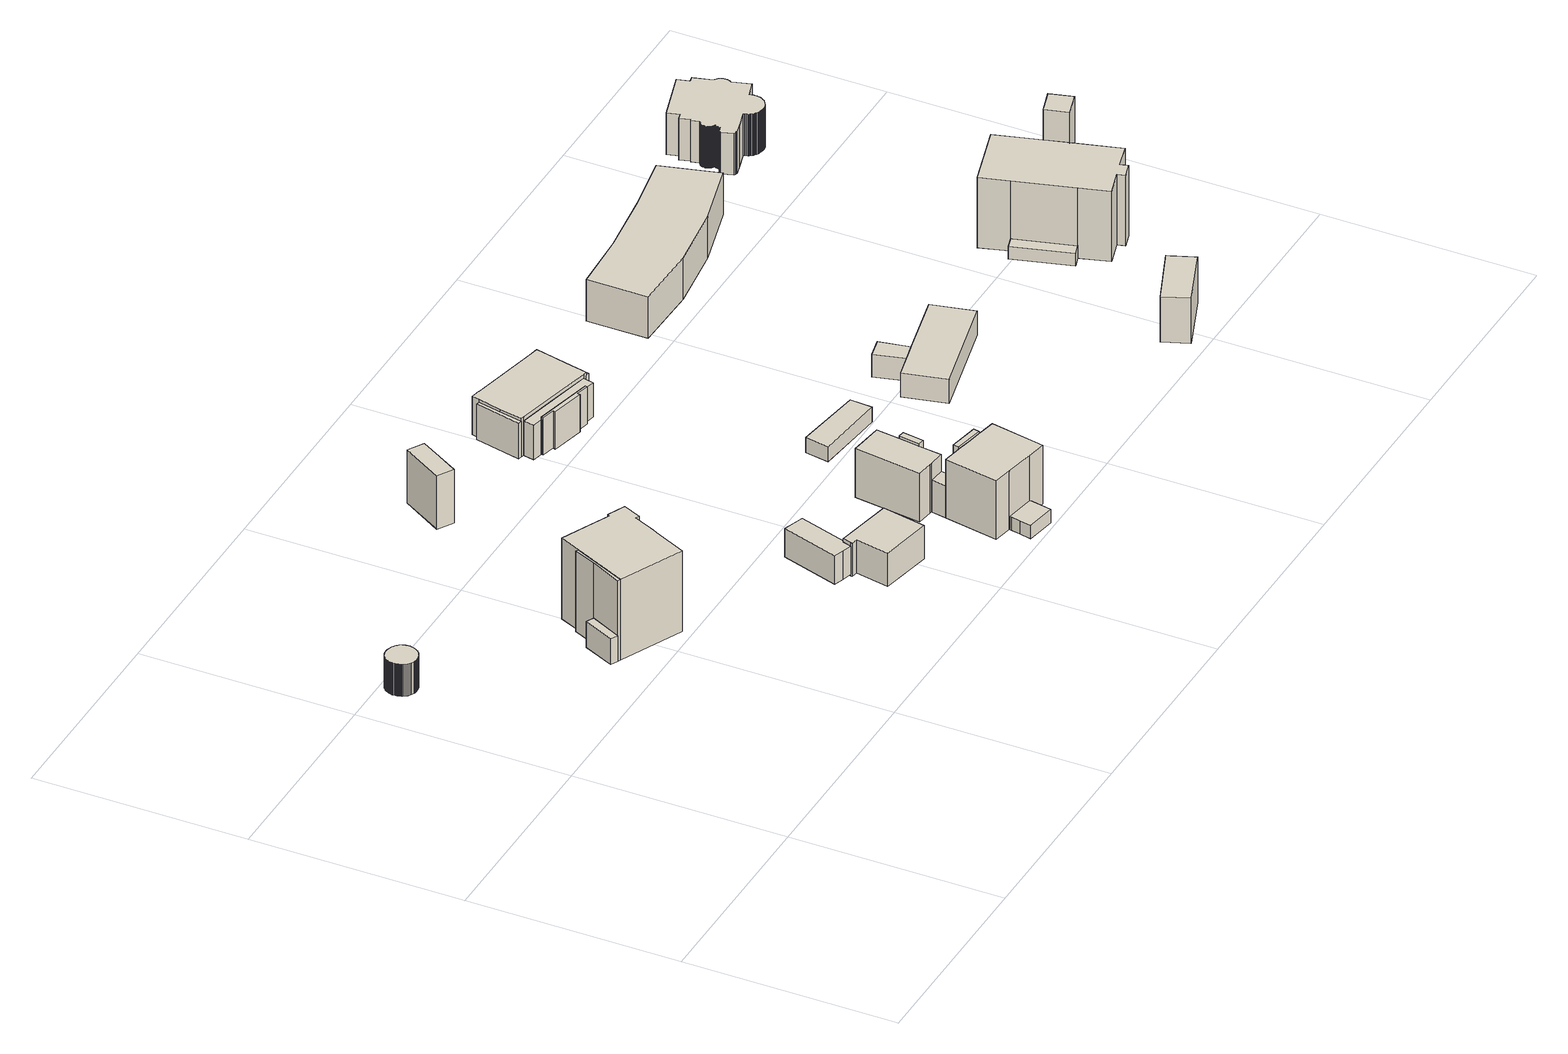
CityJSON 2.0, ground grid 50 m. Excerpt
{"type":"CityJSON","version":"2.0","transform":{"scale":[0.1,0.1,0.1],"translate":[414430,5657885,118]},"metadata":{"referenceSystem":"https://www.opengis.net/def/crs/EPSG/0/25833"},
"CityObjects":{
"building1":{"type":"Building","attributes":{"Dachtyp_tdc":"tdcFreeFormRoof","Gemeindeschluessel":14612000,"Dachneigung":38.92,"QualitaetDacherkennung":58,"Geometrietyp2DReferenz":"3000","measuredHeight":9.49,"function":"31001_9998","roofType":"5000"},"geometry":[{"type":"Solid","lod":"1","boundaries":[[[[0,1,2,3,4,5,6,7,8,9,10,11,12,13,14,15,16,17,18,19,20,21,22,23,24,25,26,27,28,29,30,31,32,33,34,35,36,37,38,39,40,41,42,43,44,45,46,47,48,49,50,51,52,53,54,55,56,57,58,59,60,61,62,63,64,65,66,67,68,69,70,71,72,73,74,75,76,77,78,79,80,81,82,83,84,85,86,87,88,89,90]],[[91,92,93,94,95,96,97,98,99,100,101,102,103,104,105,106,107,108,109,110,111,112,113,114,115,116,117,118,119,120,121,122,123,124,125,126,127,128,129,130,131,132,133,134,135,136,137,138,139,140,141,142,143,144,145,146,147,148,149,150,151,152,153,154,155,156,157,158,159,160,161,162,163,164,165,166,167,168,169,170,171,172,173,174,175,176,177,178,179,180,181]],[[90,92,91,0]],[[89,93,92,90]],[[88,94,93,89]],[[87,95,94,88]],[[86,96,95,87]],[[85,97,96,86]],[[84,98,97,85]],[[83,99,98,84]],[[82,100,99,83]],[[81,101,100,82]],[[80,102,101,81]],[[79,103,102,80]],[[78,104,103,79]],[[77,105,104,78]],[[76,106,105,77]],[[75,107,106,76]],[[74,108,107,75]],[[73,109,108,74]],[[72,110,109,73]],[[71,111,110,72]],[[70,112,111,71]],[[69,113,112,70]],[[68,114,113,69]],[[67,115,114,68]],[[66,116,115,67]],[[65,117,116,66]],[[64,118,117,65]],[[63,119,118,64]],[[62,120,119,63]],[[61,121,120,62]],[[60,122,121,61]],[[59,123,122,60]],[[58,124,123,59]],[[57,125,124,58]],[[56,126,125,57]],[[55,127,126,56]],[[54,128,127,55]],[[53,129,128,54]],[[52,130,129,53]],[[51,131,130,52]],[[50,132,131,51]],[[49,133,132,50]],[[48,134,133,49]],[[47,135,134,48]],[[46,136,135,47]],[[45,137,136,46]],[[44,138,137,45]],[[43,139,138,44]],[[42,140,139,43]],[[41,141,140,42]],[[40,142,141,41]],[[39,143,142,40]],[[38,144,143,39]],[[37,145,144,38]],[[36,146,145,37]],[[35,147,146,36]],[[34,148,147,35]],[[33,149,148,34]],[[32,150,149,33]],[[31,151,150,32]],[[30,152,151,31]],[[29,153,152,30]],[[28,154,153,29]],[[27,155,154,28]],[[26,156,155,27]],[[25,157,156,26]],[[24,158,157,25]],[[23,159,158,24]],[[22,160,159,23]],[[21,161,160,22]],[[20,162,161,21]],[[19,163,162,20]],[[18,164,163,19]],[[17,165,164,18]],[[16,166,165,17]],[[15,167,166,16]],[[14,168,167,15]],[[13,169,168,14]],[[12,170,169,13]],[[11,171,170,12]],[[10,172,171,11]],[[9,173,172,10]],[[8,174,173,9]],[[7,175,174,8]],[[6,176,175,7]],[[5,177,176,6]],[[4,178,177,5]],[[3,179,178,4]],[[2,180,179,3]],[[1,181,180,2]],[[0,91,181,1]]]]}]},
"building2":{"type":"Building","attributes":{"Gemeindeschluessel":14612000,"Geometrietyp2DReferenz":"3000","function":"31001_9998","roofType":"9999"},"children":["building2-1","building2-2","building2-3"]},
"building2-1":{"type":"BuildingPart","attributes":{"Dachtyp_tdc":"tdcHipAndGableRoof","Dachneigung":10.17,"QualitaetDacherkennung":30,"Geometrietyp2DReferenz":"3000","measuredHeight":21.27,"roofType":"5000"},"parents":["building2"],"geometry":[{"type":"Solid","lod":"1","boundaries":[[[[182,183,184,185,186,187,188,189,190,191,192,193,194]],[[195,196,197,198,199,200,201,202,203,204,205,206,207]],[[194,196,195,182]],[[193,197,196,194]],[[192,198,197,193]],[[191,199,198,192]],[[190,200,199,191]],[[189,201,200,190]],[[188,202,201,189]],[[187,203,202,188]],[[186,204,203,187]],[[185,205,204,186]],[[184,206,205,185]],[[183,207,206,184]],[[182,195,207,183]]]]}]},
"building2-2":{"type":"BuildingPart","attributes":{"Dachtyp_tdc":"tdcPolyFlatRoof","Dachneigung":0,"QualitaetDacherkennung":37,"Geometrietyp2DReferenz":"3000","measuredHeight":6.49,"roofType":"1000"},"parents":["building2"],"geometry":[{"type":"Solid","lod":"1","boundaries":[[[[208,209,210,211]],[[212,213,214,215]],[[211,213,212,208]],[[210,214,213,211]],[[209,215,214,210]],[[208,212,215,209]]]]}]},
"building2-3":{"type":"BuildingPart","attributes":{"Dachtyp_tdc":"tdcPolyFlatRoof","Dachneigung":2.68,"QualitaetDacherkennung":23,"Geometrietyp2DReferenz":"3000","measuredHeight":20.64,"roofType":"2100"},"parents":["building2"],"geometry":[{"type":"Solid","lod":"1","boundaries":[[[[216,185,184,217,218]],[[215,214,219,206,205]],[[218,214,215,216]],[[217,219,214,218]],[[184,206,219,217]],[[185,205,206,184]],[[216,215,205,185]]]]}]},
"building3":{"type":"Building","attributes":{"Dachtyp_tdc":"tdcPolyFlatRoof","Gemeindeschluessel":14612000,"Dachneigung":0,"QualitaetDacherkennung":1,"Geometrietyp2DReferenz":"3000","measuredHeight":13.48,"function":"31001_9998","roofType":"1000"},"geometry":[{"type":"Solid","lod":"1","boundaries":[[[[220,221,222,223]],[[224,225,226,227]],[[223,225,224,220]],[[222,226,225,223]],[[221,227,226,222]],[[220,224,227,221]]]]}]},
"building4":{"type":"Building","attributes":{"Dachtyp_tdc":"tdcGableRoof","Gemeindeschluessel":14612000,"Dachneigung":64.67,"QualitaetDacherkennung":49,"Geometrietyp2DReferenz":"3000","measuredHeight":9.97,"function":"31001_9998","roofType":"3100"},"geometry":[{"type":"Solid","lod":"1","boundaries":[[[[228,229,230,231,232,233,234,235]],[[236,237,238,239,240,241,242,243]],[[235,237,236,228]],[[234,238,237,235]],[[233,239,238,234]],[[232,240,239,233]],[[231,241,240,232]],[[230,242,241,231]],[[229,243,242,230]],[[228,236,243,229]]]]}]},
"building5":{"type":"Building","attributes":{"Dachtyp_tdc":"tdcFreeFormRoof","Gemeindeschluessel":14612000,"Dachneigung":22.66,"QualitaetDacherkennung":35,"Geometrietyp2DReferenz":"3000","measuredHeight":10.36,"function":"31001_9998","roofType":"5000"},"geometry":[{"type":"Solid","lod":"1","boundaries":[[[[244,245,246,247,248,249,250,251]],[[252,253,254,255,256,257,258,259]],[[251,253,252,244]],[[250,254,253,251]],[[249,255,254,250]],[[248,256,255,249]],[[247,257,256,248]],[[246,258,257,247]],[[245,259,258,246]],[[244,252,259,245]]]]}]},
"building6":{"type":"Building","attributes":{"Gemeindeschluessel":14612000,"Geometrietyp2DReferenz":"3000","function":"31001_9998","roofType":"9999"},"children":["building6-1","building6-2","building6-3","building6-4","building6-5","building6-6"]},
"building6-1":{"type":"BuildingPart","attributes":{"Dachtyp_tdc":"tdcGableRoof","Dachneigung":15.59,"QualitaetDacherkennung":33,"Geometrietyp2DReferenz":"3000","measuredHeight":10.44,"roofType":"3100"},"parents":["building6"],"geometry":[{"type":"Solid","lod":"1","boundaries":[[[[260,261,262,263,264,265,266,267]],[[268,269,270,271,272,273,274,275]],[[267,269,268,260]],[[266,270,269,267]],[[265,271,270,266]],[[264,272,271,265]],[[263,273,272,264]],[[262,274,273,263]],[[261,275,274,262]],[[260,268,275,261]]]]}]},
"building6-2":{"type":"BuildingPart","attributes":{"Dachtyp_tdc":"tdcPolyFlatRoof","Dachneigung":0,"QualitaetDacherkennung":0,"Geometrietyp2DReferenz":"3000","measuredHeight":3.33,"roofType":"9999"},"parents":["building6"],"geometry":[{"type":"Solid","lod":"1","boundaries":[[[[276,277,278,279,280,281,282,283,284]],[[285,286,287,288,289,290,291,292,293]],[[284,286,285,276]],[[283,287,286,284]],[[282,288,287,283]],[[281,289,288,282]],[[280,290,289,281]],[[279,291,290,280]],[[278,292,291,279]],[[277,293,292,278]],[[276,285,293,277]]]]}]},
"building6-3":{"type":"BuildingPart","attributes":{"Dachtyp_tdc":"tdcPolyFlatRoof","Dachneigung":25.59,"QualitaetDacherkennung":69,"Geometrietyp2DReferenz":"3000","measuredHeight":9.28,"roofType":"2100"},"parents":["building6"],"geometry":[{"type":"Solid","lod":"1","boundaries":[[[[294,295,296,297]],[[298,299,300,301]],[[297,299,298,294]],[[296,300,299,297]],[[295,301,300,296]],[[294,298,301,295]]]]}]},
"building6-4":{"type":"BuildingPart","attributes":{"Dachtyp_tdc":"tdcFreeFormRoof","Dachneigung":35.34,"QualitaetDacherkennung":73,"Geometrietyp2DReferenz":"3000","measuredHeight":9.18,"roofType":"5000"},"parents":["building6"],"geometry":[{"type":"Solid","lod":"1","boundaries":[[[[302,303,304,305]],[[306,307,308,309]],[[305,307,306,302]],[[304,308,307,305]],[[303,309,308,304]],[[302,306,309,303]]]]}]},
"building6-5":{"type":"BuildingPart","attributes":{"Dachtyp_tdc":"tdcPolyFlatRoof","Dachneigung":18.51,"QualitaetDacherkennung":28,"Geometrietyp2DReferenz":"3000","measuredHeight":9.61,"roofType":"2100"},"parents":["building6"],"geometry":[{"type":"Solid","lod":"1","boundaries":[[[[310,311,312,313,314,315,316,317]],[[318,319,320,271,269,321,322,323]],[[317,319,318,310]],[[316,320,319,317]],[[315,271,320,316]],[[314,269,271,315]],[[313,321,269,314]],[[312,322,321,313]],[[311,323,322,312]],[[310,318,323,311]]]]}]},
"building6-6":{"type":"BuildingPart","attributes":{"Dachtyp_tdc":"tdcGableRoof","Dachneigung":24.23,"QualitaetDacherkennung":55,"Geometrietyp2DReferenz":"3000","measuredHeight":11.39,"roofType":"3100"},"parents":["building6"],"geometry":[{"type":"Solid","lod":"1","boundaries":[[[[324,325,326,327,328,329,330,331,332,333,334,335,336]],[[273,299,337,298,338,286,285,293,339,306,340,309,275]],[[336,273,275,324]],[[335,299,273,336]],[[334,337,299,335]],[[333,298,337,334]],[[332,338,298,333]],[[331,286,338,332]],[[330,285,286,331]],[[329,293,285,330]],[[328,339,293,329]],[[327,306,339,328]],[[326,340,306,327]],[[325,309,340,326]],[[324,275,309,325]]]]}]},
"building7":{"type":"Building","attributes":{"Gemeindeschluessel":14612000,"Geometrietyp2DReferenz":"3000","function":"31001_9998","roofType":"9999"},"children":["building7-1","building7-2","building7-3","building7-4","building7-5","building7-6"]},
"building7-1":{"type":"BuildingPart","attributes":{"Dachtyp_tdc":"tdcHipAndGableRoof","Dachneigung":27.11,"QualitaetDacherkennung":53,"Geometrietyp2DReferenz":"3000","measuredHeight":16.96,"roofType":"5000"},"parents":["building7"],"geometry":[{"type":"Solid","lod":"1","boundaries":[[[[341,342,343,344,345,346,347,348,349,350]],[[351,352,353,354,355,356,357,358,359,360]],[[349,352,351,350]],[[348,353,352,349]],[[347,354,353,348]],[[346,355,354,347]],[[345,356,355,346]],[[344,357,356,345]],[[343,358,357,344]],[[342,359,358,343]],[[341,360,359,342]],[[350,351,360,341]]]]}]},
"building7-2":{"type":"BuildingPart","attributes":{"Dachtyp_tdc":"tdcGableRoof","Dachneigung":31.45,"QualitaetDacherkennung":54,"Geometrietyp2DReferenz":"3000","measuredHeight":13.56,"roofType":"3100"},"parents":["building7"],"geometry":[{"type":"Solid","lod":"1","boundaries":[[[[361,362,363,364,365,366,367,368,369]],[[370,371,372,373,374,375,376,377,378]],[[369,371,370,361]],[[368,372,371,369]],[[367,373,372,368]],[[366,374,373,367]],[[365,375,374,366]],[[364,376,375,365]],[[363,377,376,364]],[[362,378,377,363]],[[361,370,378,362]]]]}]},
"building7-3":{"type":"BuildingPart","attributes":{"Dachtyp_tdc":"tdcGableRoof","Dachneigung":59.83,"QualitaetDacherkennung":12,"Geometrietyp2DReferenz":"3000","measuredHeight":9.81,"roofType":"3100"},"parents":["building7"],"geometry":[{"type":"Solid","lod":"1","boundaries":[[[[379,380,381,382]],[[360,359,375,374]],[[382,359,360,379]],[[381,375,359,382]],[[380,374,375,381]],[[379,360,374,380]]]]}]},
"building7-4":{"type":"BuildingPart","attributes":{"Dachtyp_tdc":"tdcGableRoof","Dachneigung":20.11,"QualitaetDacherkennung":42,"Geometrietyp2DReferenz":"3000","measuredHeight":15.95,"roofType":"3100"},"parents":["building7"],"geometry":[{"type":"Solid","lod":"1","boundaries":[[[[383,384,385,386]],[[387,388,353,351]],[[386,387,351,383]],[[385,388,387,386]],[[384,353,388,385]],[[383,351,353,384]]]]}]},
"building7-5":{"type":"BuildingPart","attributes":{"Dachtyp_tdc":"tdcGableRoof","Dachneigung":13.57,"QualitaetDacherkennung":63,"Geometrietyp2DReferenz":"3000","measuredHeight":13.24,"roofType":"3100"},"parents":["building7"],"geometry":[{"type":"Solid","lod":"1","boundaries":[[[[389,390,391,392]],[[393,394,373,372]],[[392,393,372,389]],[[391,394,393,392]],[[390,373,394,391]],[[389,372,373,390]]]]}]},
"building7-6":{"type":"BuildingPart","attributes":{"Dachtyp_tdc":"tdcFreeFormRoof","Dachneigung":30.22,"QualitaetDacherkennung":30,"Geometrietyp2DReferenz":"3000","measuredHeight":4.23,"roofType":"5000"},"parents":["building7"],"geometry":[{"type":"Solid","lod":"1","boundaries":[[[[395,396,397,398,399,400,401]],[[356,402,403,404,405,406,357]],[[401,402,356,395]],[[400,403,402,401]],[[399,404,403,400]],[[398,405,404,399]],[[397,406,405,398]],[[396,357,406,397]],[[395,356,357,396]]]]}]},
"building8":{"type":"Building","attributes":{"Dachtyp_tdc":"tdcPolyFlatRoof","Gemeindeschluessel":14612000,"Dachneigung":0,"QualitaetDacherkennung":88,"Geometrietyp2DReferenz":"3000","measuredHeight":3.82,"function":"31001_9998","roofType":"1000"},"geometry":[{"type":"Solid","lod":"1","boundaries":[[[[407,408,409,410]],[[411,412,413,414]],[[410,412,411,407]],[[409,413,412,410]],[[408,414,413,409]],[[407,411,414,408]]]]}]},
"building9":{"type":"Building","attributes":{"Dachtyp_tdc":"tdcPolyFlatRoof","Gemeindeschluessel":14612000,"Dachneigung":0,"QualitaetDacherkennung":80,"Geometrietyp2DReferenz":"3000","measuredHeight":5.66,"function":"31001_9998","roofType":"1000"},"geometry":[{"type":"Solid","lod":"1","boundaries":[[[[415,416,417,418]],[[419,420,421,422]],[[418,420,419,415]],[[417,421,420,418]],[[416,422,421,417]],[[415,419,422,416]]]]}]},
"building10":{"type":"Building","attributes":{"Dachtyp_tdc":"tdcPolyFlatRoof","Gemeindeschluessel":14612000,"Dachneigung":0,"QualitaetDacherkennung":63,"Geometrietyp2DReferenz":"3000","measuredHeight":6.16,"function":"31001_9998","roofType":"1000"},"geometry":[{"type":"Solid","lod":"1","boundaries":[[[[423,424,425,426,427,428]],[[429,430,431,432,433,434]],[[428,430,429,423]],[[427,431,430,428]],[[426,432,431,427]],[[425,433,432,426]],[[424,434,433,425]],[[423,429,434,424]]]]}]},
"building11":{"type":"Building","attributes":{"Dachtyp_tdc":"tdcFreeFormRoof","Gemeindeschluessel":14612000,"Dachneigung":0.007,"QualitaetDacherkennung":51,"Geometrietyp2DReferenz":"3000","measuredHeight":12.37,"function":"31001_9998","roofType":"5000"},"geometry":[{"type":"Solid","lod":"1","boundaries":[[[[435,436,437,438,439,440,441,442]],[[443,444,445,446,447,448,449,450]],[[442,444,443,435]],[[441,445,444,442]],[[440,446,445,441]],[[439,447,446,440]],[[438,448,447,439]],[[437,449,448,438]],[[436,450,449,437]],[[435,443,450,436]]]]}]},
"building12":{"type":"Building","attributes":{"Dachtyp_tdc":"tdcPolyFlatRoof","Gemeindeschluessel":14612000,"Dachneigung":0,"QualitaetDacherkennung":0,"Geometrietyp2DReferenz":"3000","BezugspunktDach":"2000","measuredHeight":11.58,"function":"31001_9998"},"geometry":[{"type":"Solid","lod":"1","boundaries":[[[[451,452,453,454]],[[455,456,457,458]],[[454,456,455,451]],[[453,457,456,454]],[[452,458,457,453]],[[451,455,458,452]]]]}]},
"building13":{"type":"Building","attributes":{"Gemeindeschluessel":14612000,"QualitaetDacherkennung":100,"Geometrietyp2DReferenz":"3000","function":"31001_9998","roofType":"9999"},"children":["building13-1","building13-2","building13-3"]},
"building13-1":{"type":"BuildingPart","attributes":{"Dachtyp_tdc":"tdcCutHipRoof","Dachneigung":0,"QualitaetDacherkennung":100,"Geometrietyp2DReferenz":"3000","measuredHeight":20.69,"roofType":"9999"},"parents":["building13"],"geometry":[{"type":"Solid","lod":"1","boundaries":[[[[459,460,461,462,463,464,465,466,467,468,469,470]],[[471,472,473,474,475,476,477,478,479,480,481,482]],[[470,472,471,459]],[[469,473,472,470]],[[468,474,473,469]],[[467,475,474,468]],[[466,476,475,467]],[[465,477,476,466]],[[464,478,477,465]],[[463,479,478,464]],[[462,480,479,463]],[[461,481,480,462]],[[460,482,481,461]],[[459,471,482,460]]]]}]},
"building13-2":{"type":"BuildingPart","attributes":{"Dachtyp_tdc":"tdcPyramidRoof","Dachneigung":17.99,"QualitaetDacherkennung":100,"Geometrietyp2DReferenz":"3000","measuredHeight":25.98,"roofType":"3500"},"parents":["building13"],"geometry":[{"type":"Solid","lod":"1","boundaries":[[[[483,484,485,486]],[[487,479,478,488]],[[486,479,487,483]],[[485,478,479,486]],[[484,488,478,485]],[[483,487,488,484]]]]}]},
"building13-3":{"type":"BuildingPart","attributes":{"Dachtyp_tdc":"tdcLeanToRoof","Dachneigung":0,"QualitaetDacherkennung":100,"Geometrietyp2DReferenz":"3000","measuredHeight":3.13,"roofType":"2100"},"parents":["building13"],"geometry":[{"type":"Solid","lod":"1","boundaries":[[[[489,490,491,492]],[[474,493,494,475]],[[492,493,474,489]],[[491,494,493,492]],[[490,475,494,491]],[[489,474,475,490]]]]}]},
"building14":{"type":"Building","attributes":{"Dachtyp_tdc":"tdcFreeFormRoof","Gemeindeschluessel":14612000,"Dachneigung":41.93,"QualitaetDacherkennung":42,"Geometrietyp2DReferenz":"3000","measuredHeight":15.51,"function":"31001_9998","roofType":"5000"},"geometry":[{"type":"Solid","lod":"1","boundaries":[[[[495,496,497,498,499,500,501,502,503,504,505,506,507,508,509,510,511,512,513,514,515,516,517,518,519,520,521,522,523,524,525,526,527,528,529,530,531,532,533,534,535,536,537,538,539,540,541,542,543,544,545,546,547,548,549,550,551,552,553,554,555,556,557,558,559,560,561,562,563,564,565,566,567,568,569,570,571,572,573,574,575,576,577,578,579,580,581,582,583,584,585,586,587,588,589,590,591,592,593,594,595,596,597,598,599,600,601,602,603,604,605,606,607,608,609,610,611,612,613,614,615,616,617,618,619,620,621,622,623,624,625,626,627,628,629,630,631,632,633]],[[634,635,636,637,638,639,640,641,642,643,644,645,646,647,648,649,650,651,652,653,654,655,656,657,658,659,660,661,662,663,664,665,666,667,668,669,670,671,672,673,674,675,676,677,678,679,680,681,682,683,684,685,686,687,688,689,690,691,692,693,694,695,696,697,698,699,700,701,702,703,704,705,706,707,708,709,710,711,712,713,714,715,716,717,718,719,720,721,722,723,724,725,726,727,728,729,730,731,732,733,734,735,736,737,738,739,740,741,742,743,744,745,746,747,748,749,750,751,752,753,754,755,756,757,758,759,760,761,762,763,764,765,766,767,768,769,770,771,772]],[[633,635,634,495]],[[632,636,635,633]],[[631,637,636,632]],[[630,638,637,631]],[[629,639,638,630]],[[628,640,639,629]],[[627,641,640,628]],[[626,642,641,627]],[[625,643,642,626]],[[624,644,643,625]],[[623,645,644,624]],[[622,646,645,623]],[[621,647,646,622]],[[620,648,647,621]],[[619,649,648,620]],[[618,650,649,619]],[[617,651,650,618]],[[616,652,651,617]],[[615,653,652,616]],[[614,654,653,615]],[[613,655,654,614]],[[612,656,655,613]],[[611,657,656,612]],[[610,658,657,611]],[[609,659,658,610]],[[608,660,659,609]],[[607,661,660,608]],[[606,662,661,607]],[[605,663,662,606]],[[604,664,663,605]],[[603,665,664,604]],[[602,666,665,603]],[[601,667,666,602]],[[600,668,667,601]],[[599,669,668,600]],[[598,670,669,599]],[[597,671,670,598]],[[596,672,671,597]],[[595,673,672,596]],[[594,674,673,595]],[[593,675,674,594]],[[592,676,675,593]],[[591,677,676,592]],[[590,678,677,591]],[[589,679,678,590]],[[588,680,679,589]],[[587,681,680,588]],[[586,682,681,587]],[[585,683,682,586]],[[584,684,683,585]],[[583,685,684,584]],[[582,686,685,583]],[[581,687,686,582]],[[580,688,687,581]],[[579,689,688,580]],[[578,690,689,579]],[[577,691,690,578]],[[576,692,691,577]],[[575,693,692,576]],[[574,694,693,575]],[[573,695,694,574]],[[572,696,695,573]],[[571,697,696,572]],[[570,698,697,571]],[[569,699,698,570]],[[568,700,699,569]],[[567,701,700,568]],[[566,702,701,567]],[[565,703,702,566]],[[564,704,703,565]],[[563,705,704,564]],[[562,706,705,563]],[[561,707,706,562]],[[560,708,707,561]],[[559,709,708,560]],[[558,710,709,559]],[[557,711,710,558]],[[556,712,711,557]],[[555,713,712,556]],[[554,714,713,555]],[[553,715,714,554]],[[552,716,715,553]],[[551,717,716,552]],[[550,718,717,551]],[[549,719,718,550]],[[548,720,719,549]],[[547,721,720,548]],[[546,722,721,547]],[[545,723,722,546]],[[544,724,723,545]],[[543,725,724,544]],[[542,726,725,543]],[[541,727,726,542]],[[540,728,727,541]],[[539,729,728,540]],[[538,730,729,539]],[[537,731,730,538]],[[536,732,731,537]],[[535,733,732,536]],[[534,734,733,535]],[[533,735,734,534]],[[532,736,735,533]],[[531,737,736,532]],[[530,738,737,531]],[[529,739,738,530]],[[528,740,739,529]],[[527,741,740,528]],[[526,742,741,527]],[[525,743,742,526]],[[524,744,743,525]],[[523,745,744,524]],[[522,746,745,523]],[[521,747,746,522]],[[520,748,747,521]],[[519,749,748,520]],[[518,750,749,519]],[[517,751,750,518]],[[516,752,751,517]],[[515,753,752,516]],[[514,754,753,515]],[[513,755,754,514]],[[512,756,755,513]],[[511,757,756,512]],[[510,758,757,511]],[[509,759,758,510]],[[508,760,759,509]],[[507,761,760,508]],[[506,762,761,507]],[[505,763,762,506]],[[504,764,763,505]],[[503,765,764,504]],[[502,766,765,503]],[[501,767,766,502]],[[500,768,767,501]],[[499,769,768,500]],[[498,770,769,499]],[[497,771,770,498]],[[496,772,771,497]],[[495,634,772,496]]]]}]}
},
"vertices":[
[34,873,162],[37,873,162],[39,873,162],[41,874,162],[44,874,162],[47,875,162],[51,877,162],[54,878,162],[57,880,162],[60,883,162],[63,885,162],[65,888,162],[67,891,162],[68,893,162],[69,896,162],[70,898,162],[71,900,162],[71,903,162],[72,905,162],[72,907,162],[72,910,162],[72,912,162],[71,915,162],[71,917,162],[70,919,162],[69,922,162],[68,925,162],[67,927,162],[66,929,162],[64,931,162],[62,932,162],[61,934,162],[59,936,162],[57,937,162],[55,938,162],[53,940,162],[51,941,162],[48,941,162],[46,942,162],[43,943,162],[41,944,162],[38,944,162],[36,944,162],[34,944,162],[31,944,162],[29,944,162],[27,943,162],[25,943,162],[23,942,162],[20,941,162],[18,940,162],[16,939,162],[14,937,162],[12,935,162],[10,934,162],[9,932,162],[7,930,162],[6,928,162],[5,926,162],[4,924,162],[3,922,162],[2,920,162],[2,917,162],[2,915,162],[1,913,162],[1,911,162],[2,908,162],[2,906,162],[2,905,162],[2,903,162],[2,902,162],[2,901,162],[2,900,162],[3,900,162],[3,899,162],[3,898,162],[3,897,162],[4,897,162],[4,896,162],[5,894,162],[5,892,162],[6,891,162],[7,889,162],[10,885,162],[12,882,162],[16,879,162],[19,877,162],[25,874,162],[28,874,162],[30,873,162],[32,873,162],[34,873,82],[32,873,82],[30,873,82],[28,874,82],[25,874,82],[19,877,82],[16,879,82],[12,882,82],[10,885,82],[7,889,82],[6,891,82],[5,892,82],[5,894,82],[4,896,82],[4,897,82],[3,897,82],[3,898,82],[3,899,82],[3,900,82],[2,900,82],[2,901,82],[2,902,82],[2,903,82],[2,905,82],[2,906,82],[2,908,82],[1,911,82],[1,913,82],[2,915,82],[2,917,82],[2,920,82],[3,922,82],[4,924,82],[5,926,82],[6,928,82],[7,930,82],[9,932,82],[10,934,82],[12,935,82],[14,937,82],[16,939,82],[18,940,82],[20,941,82],[23,942,82],[25,943,82],[27,943,82],[29,944,82],[31,944,82],[34,944,82],[36,944,82],[38,944,82],[41,944,82],[43,943,82],[46,942,82],[48,941,82],[51,941,82],[53,940,82],[55,938,82],[57,937,82],[59,936,82],[61,934,82],[62,932,82],[64,931,82],[66,929,82],[67,927,82],[68,925,82],[69,922,82],[70,919,82],[71,917,82],[71,915,82],[72,912,82],[72,910,82],[72,907,82],[72,905,82],[71,903,82],[71,900,82],[70,898,82],[69,896,82],[68,893,82],[67,891,82],[65,888,82],[63,885,82],[60,883,82],[57,880,82],[54,878,82],[51,877,82],[47,875,82],[44,874,82],[41,874,82],[39,873,82],[37,873,82],
[543,722,230],[473,754,230],[450,704,230],[393,579,230],[542,510,230],[578,587,230],[584,599,230],[593,619,230],[606,648,230],[614,644,230],[633,687,230],[591,706,230],[588,701,230],[543,722,26],[588,701,26],[591,706,26],[633,687,26],[614,644,26],[606,648,26],[593,619,26],[584,599,26],[578,587,26],[542,510,26],[393,579,26],[450,704,26],[473,754,26],
[369,590,91],[386,582,91],[421,655,91],[403,663,91],[369,590,26],[403,663,26],[421,655,26],[386,582,26],
[386,582,230],[444,707,230],[421,655,230],[444,707,26],
[558,1044,260],[616,1141,260],[579,1163,260],[522,1066,260],[558,1044,125],[522,1066,125],[579,1163,125],[616,1141,125],
[897,313,89],[901,312,89],[937,427,89],[913,435,89],[888,443,89],[845,307,89],[869,299,89],[891,292,89],[897,313,17],[891,292,17],[869,299,17],[845,307,17],[888,443,17],[913,435,17],[937,427,17],[901,312,17],
[890,289,98],[905,286,98],[890,207,98],[1013,183,98],[1033,286,98],[901,312,98],[897,313,98],[891,292,98],[890,289,14],[891,292,14],[897,313,14],[901,312,14],[1033,286,14],[1013,183,14],[890,207,14],[905,286,14],
[1009,945,226],[1015,970,226],[921,991,226],[822,1013,226],[817,988,226],[842,982,226],[915,966,226],[983,950,226],[1009,945,139],[983,950,139],[915,966,139],[842,982,139],[817,988,139],[822,1013,139],[921,991,139],[1015,970,139],
[864,1137,172],[1029,1101,172],[1030,1104,172],[986,1114,172],[988,1119,172],[909,1136,172],[908,1131,172],[865,1141,172],[864,1138,172],[864,1137,139],[864,1138,139],[865,1141,139],[908,1131,139],[909,1136,139],[988,1119,139],[986,1114,139],[1030,1104,139],[1029,1101,139],
[838,1124,229],[830,1126,229],[806,1017,229],[815,1015,229],[838,1124,139],[815,1015,139],[806,1017,139],[830,1126,139],
[1048,1077,229],[1024,968,229],[1032,966,229],[1055,1076,229],[1048,1077,139],[1055,1076,139],[1032,966,139],[1024,968,139],
[871,964,233],[950,946,233],[951,952,233],[982,945,233],[983,950,233],[842,982,233],[841,977,233],[873,970,233],[871,964,139],[873,970,139],[841,977,139],[982,945,139],[951,952,139],[950,946,139],
[1015,970,236],[1024,968,236],[1036,1022,236],[1048,1077,236],[1052,1096,236],[1029,1101,236],[864,1137,236],[864,1138,236],[842,1142,236],[838,1124,236],[826,1069,236],[815,1015,236],[822,1013,236],[826,1069,139],[842,1142,139],[1052,1096,139],[1036,1022,139],
[1216,207,152],[1178,214,152],[1154,86,152],[1198,77,152],[1268,65,152],[1312,56,152],[1336,184,152],[1292,193,152],[1257,199,152],[1223,206,152],[1223,206,4],[1257,199,4],[1292,193,4],[1336,184,4],[1312,56,4],[1268,65,4],[1198,77,4],[1154,86,4],[1178,214,4],[1216,207,4],
[1201,410,127],[1162,415,127],[1141,256,127],[1180,251,127],[1184,250,127],[1221,246,127],[1228,300,127],[1235,350,127],[1242,405,127],[1201,410,4],[1242,405,4],[1235,350,4],[1228,300,4],[1221,246,4],[1184,250,4],[1180,251,4],[1141,256,4],[1162,415,4],
[1216,207,85],[1221,246,85],[1184,250,85],[1178,214,85],
[1223,206,157],[1292,193,157],[1295,207,157],[1225,220,157],[1225,220,4],[1295,207,4],
[1235,350,133],[1228,300,133],[1243,298,133],[1250,348,133],[1250,348,4],[1243,298,4],
[1268,65,38],[1198,77,38],[1198,72,38],[1193,50,38],[1188,23,38],[1258,11,38],[1267,60,38],[1267,60,4],[1258,11,4],[1188,23,4],[1193,50,4],[1198,72,4],
[1332,510,114],[1169,533,114],[1160,477,114],[1328,458,114],[1332,510,76],[1328,458,76],[1160,477,76],[1169,533,76],
[1508,456,154],[1494,527,154],[1447,517,154],[1466,446,154],[1508,456,97],[1466,446,97],[1447,517,97],[1494,527,97],
[1436,333,155],[1683,389,155],[1660,490,155],[1508,456,155],[1466,446,155],[1413,434,155],[1436,333,94],[1413,434,94],[1466,446,94],[1508,456,94],[1660,490,94],[1683,389,94],
[1609,975,260],[1763,1015,260],[1726,1152,260],[1588,1127,260],[1435,1108,260],[1293,1100,260],[1294,958,260],[1452,955,260],[1609,975,155],[1452,955,155],[1294,958,155],[1293,1100,155],[1435,1108,155],[1588,1127,155],[1726,1152,155],[1763,1015,155],
[1883,66,165],[1907,6,165],[2046,59,165],[2021,121,165],[1883,66,50],[2021,121,50],[2046,59,50],[1907,6,50],
[2037,221,327],[2072,231,327],[2067,249,327],[2124,265,327],[2092,377,327],[2077,431,327],[2046,537,327],[1895,494,327],[1915,426,327],[1953,290,327],[1973,222,327],[2032,239,327],[2037,221,149],[2032,239,149],[1973,222,149],[1953,290,149],[1915,426,149],[1895,494,149],[2046,537,149],[2077,431,149],[2092,377,149],[2124,265,149],[2067,249,149],[2072,231,149],
[2147,393,404],[2132,447,404],[2077,431,404],[2092,377,404],[2147,393,149],[2132,447,149],
[1953,290,181],[1915,426,181],[1887,418,181],[1926,282,181],[1926,282,149],[1887,418,149],
[2020,1250,262],[1902,1215,262],[1910,1187,262],[1896,1183,262],[1903,1159,262],[1901,1158,262],[1906,1139,262],[1905,1138,262],[1904,1138,262],[1903,1137,262],[1902,1136,262],[1901,1135,262],[1900,1135,262],[1899,1134,262],[1898,1132,262],[1898,1131,262],[1897,1130,262],[1897,1129,262],[1896,1128,262],[1896,1127,262],[1896,1125,262],[1896,1124,262],[1895,1123,262],[1895,1121,262],[1896,1120,262],[1896,1119,262],[1896,1117,262],[1897,1116,262],[1897,1115,262],[1898,1114,262],[1898,1113,262],[1899,1112,262],[1900,1111,262],[1900,1110,262],[1901,1109,262],[1902,1108,262],[1903,1107,262],[1904,1107,262],[1906,1106,262],[1907,1105,262],[1908,1105,262],[1907,1104,262],[1907,1103,262],[1906,1102,262],[1905,1101,262],[1905,1100,262],[1905,1099,262],[1905,1098,262],[1904,1097,262],[1904,1096,262],[1904,1095,262],[1904,1094,262],[1905,1093,262],[1905,1092,262],[1893,1088,262],[1894,1086,262],[1890,1083,262],[1898,1056,262],[1901,1054,262],[1906,1055,262],[1906,1053,262],[1931,1060,262],[1970,1071,262],[1971,1068,262],[1971,1066,262],[1972,1064,262],[1973,1061,262],[1974,1059,262],[1976,1057,262],[1977,1055,262],[1979,1053,262],[1980,1051,262],[1982,1050,262],[1984,1048,262],[1986,1047,262],[1988,1045,262],[1990,1044,262],[1992,1043,262],[1995,1043,262],[1997,1042,262],[2000,1042,262],[2002,1041,262],[2004,1041,262],[2007,1041,262],[2009,1041,262],[2012,1042,262],[2015,1042,262],[2018,1043,262],[2020,1044,262],[2022,1046,262],[2024,1047,262],[2026,1048,262],[2028,1050,262],[2030,1051,262],[2032,1053,262],[2033,1055,262],[2034,1057,262],[2036,1059,262],[2037,1061,262],[2038,1064,262],[2039,1066,262],[2039,1068,262],[2040,1071,262],[2040,1073,262],[2040,1076,262],[2040,1078,262],[2040,1081,262],[2039,1083,262],[2039,1085,262],[2038,1088,262],[2037,1090,262],[2075,1101,262],[2062,1145,262],[2064,1147,262],[2064,1148,262],[2065,1150,262],[2065,1151,262],[2066,1153,262],[2066,1154,262],[2066,1156,262],[2066,1157,262],[2066,1159,262],[2066,1161,262],[2066,1162,262],[2066,1164,262],[2065,1166,262],[2064,1168,262],[2064,1169,262],[2063,1171,262],[2062,1172,262],[2061,1173,262],[2060,1174,262],[2058,1175,262],[2057,1176,262],[2056,1177,262],[2055,1178,262],[2053,1179,262],[2040,1224,262],[2028,1221,262],[2020,1250,157],[2028,1221,157],[2040,1224,157],[2053,1179,157],[2055,1178,157],[2056,1177,157],[2057,1176,157],[2058,1175,157],[2060,1174,157],[2061,1173,157],[2062,1172,157],[2063,1171,157],[2064,1169,157],[2064,1168,157],[2065,1166,157],[2066,1164,157],[2066,1162,157],[2066,1161,157],[2066,1159,157],[2066,1157,157],[2066,1156,157],[2066,1154,157],[2066,1153,157],[2065,1151,157],[2065,1150,157],[2064,1148,157],[2064,1147,157],[2062,1145,157],[2075,1101,157],[2037,1090,157],[2038,1088,157],[2039,1085,157],[2039,1083,157],[2040,1081,157],[2040,1078,157],[2040,1076,157],[2040,1073,157],[2040,1071,157],[2039,1068,157],[2039,1066,157],[2038,1064,157],[2037,1061,157],[2036,1059,157],[2034,1057,157],[2033,1055,157],[2032,1053,157],[2030,1051,157],[2028,1050,157],[2026,1048,157],[2024,1047,157],[2022,1046,157],[2020,1044,157],[2018,1043,157],[2015,1042,157],[2012,1042,157],[2009,1041,157],[2007,1041,157],[2004,1041,157],[2002,1041,157],[2000,1042,157],[1997,1042,157],[1995,1043,157],[1992,1043,157],[1990,1044,157],[1988,1045,157],[1986,1047,157],[1984,1048,157],[1982,1050,157],[1980,1051,157],[1979,1053,157],[1977,1055,157],[1976,1057,157],[1974,1059,157],[1973,1061,157],[1972,1064,157],[1971,1066,157],[1971,1068,157],[1970,1071,157],[1931,1060,157],[1906,1053,157],[1906,1055,157],[1901,1054,157],[1898,1056,157],[1890,1083,157],[1894,1086,157],[1893,1088,157],[1905,1092,157],[1905,1093,157],[1904,1094,157],[1904,1095,157],[1904,1096,157],[1904,1097,157],[1905,1098,157],[1905,1099,157],[1905,1100,157],[1905,1101,157],[1906,1102,157],[1907,1103,157],[1907,1104,157],[1908,1105,157],[1907,1105,157],[1906,1106,157],[1904,1107,157],[1903,1107,157],[1902,1108,157],[1901,1109,157],[1900,1110,157],[1900,1111,157],[1899,1112,157],[1898,1113,157],[1898,1114,157],[1897,1115,157],[1897,1116,157],[1896,1117,157],[1896,1119,157],[1896,1120,157],[1895,1121,157],[1895,1123,157],[1896,1124,157],[1896,1125,157],[1896,1127,157],[1896,1128,157],[1897,1129,157],[1897,1130,157],[1898,1131,157],[1898,1132,157],[1899,1134,157],[1900,1135,157],[1901,1135,157],[1902,1136,157],[1903,1137,157],[1904,1138,157],[1905,1138,157],[1906,1139,157],[1901,1158,157],[1903,1159,157],[1896,1183,157],[1910,1187,157],[1902,1215,157]
]}
